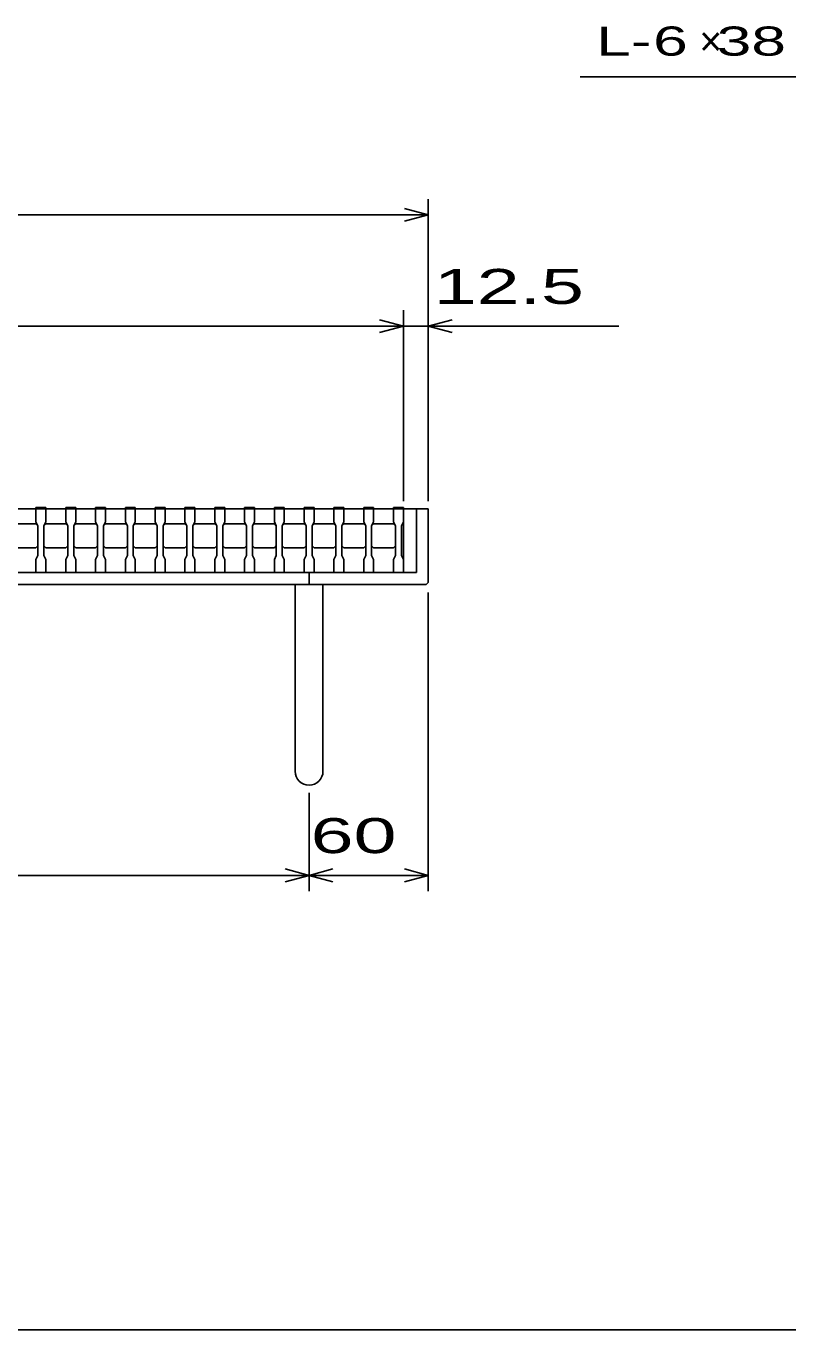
# Model space of a CAD drawing. Units: millimetres, scale not verified. Extents: x -1456 to 1385, y -1026 to 843.
# Drawn here: x -655 to -271, y -917 to -261 of the extents above; entities that cross this region are included whole.
import ezdxf
from ezdxf.enums import TextEntityAlignment as Align

# ---------------------------------------------------------------- set-up
doc = ezdxf.new("R2010")
doc.units = ezdxf.units.MM
doc.header["$LTSCALE"] = 8
for name, color, linetype, lineweight in [('0_2', 150, 'Continuous', 25), ('16', 3, 'Continuous', 25), ('19', 6, 'Continuous', 25), ('22', 4, 'Continuous', 25)]:
    doc.layers.add(name, color=color, linetype=linetype, lineweight=lineweight)
doc.styles.add('ベクトル', font='')
doc.styles.get('ベクトル').set_extended_font_data('ベクトル')

msp = doc.modelspace()

# ---------------------------------------------------------------- linework, layer by layer
at = {"layer": '0_2'}
msp.add_line((1384.8, -917.2), (-1383.2, -917.2), dxfattribs=at)
at = {"layer": '16'}
for p, q in [((-1010, -504), (-465, -504)), ((-650, -504), (-650, -503.3)), ((-650, -503.3), (-645, -503.3)), ((-645, -504), (-650, -504)), ((-650, -504), (-650, -510.5)), ((-645, -503.3), (-645, -504)), ((-645, -510.5), (-645, -504)), ((-635, -504), (-635, -503.3)), ((-635, -503.3), (-630, -503.3)), ((-630, -504), (-635, -504)), ((-635, -504), (-635, -510.5)), ((-630, -503.3), (-630, -504)), ((-630, -510.5), (-630, -504)), ((-620, -504), (-620, -503.3)), ((-620, -503.3), (-615, -503.3)), ((-615, -504), (-620, -504)), ((-620, -504), (-620, -510.5)), ((-615, -503.3), (-615, -504)), ((-615, -510.5), (-615, -504)), ((-605, -504), (-605, -503.3)), ((-605, -503.3), (-600, -503.3)), ((-600, -504), (-605, -504)), ((-605, -504), (-605, -510.5)), ((-600, -503.3), (-600, -504)), ((-600, -510.5), (-600, -504)), ((-590, -504), (-590, -503.3)), ((-590, -503.3), (-585, -503.3)), ((-585, -504), (-590, -504)), ((-590, -504), (-590, -510.5)), ((-585, -503.3), (-585, -504)), ((-585, -510.5), (-585, -504)), ((-575, -504), (-575, -503.3)), ((-575, -503.3), (-570, -503.3)), ((-570, -504), (-575, -504)), ((-575, -504), (-575, -510.5)), ((-570, -503.3), (-570, -504)), ((-570, -510.5), (-570, -504)), ((-560, -504), (-560, -503.3)), ((-560, -503.3), (-555, -503.3)), ((-555, -504), (-560, -504)), ((-560, -504), (-560, -510.5)), ((-555, -503.3), (-555, -504)), ((-555, -510.5), (-555, -504)), ((-545, -504), (-545, -503.3)), ((-545, -503.3), (-540, -503.3)), ((-540, -504), (-545, -504)), ((-545, -504), (-545, -510.5)), ((-540, -503.3), (-540, -504)), ((-540, -510.5), (-540, -504)), ((-530, -504), (-530, -503.3)), ((-530, -503.3), (-525, -503.3)), ((-525, -504), (-530, -504)), ((-530, -504), (-530, -510.5)), ((-525, -503.3), (-525, -504)), ((-525, -510.5), (-525, -504)), ((-515, -504), (-515, -503.3)), ((-515, -503.3), (-510, -503.3)), ((-510, -504), (-515, -504)), ((-515, -504), (-515, -510.5)), ((-510, -503.3), (-510, -504)), ((-510, -510.5), (-510, -504)), ((-500, -504), (-500, -503.3)), ((-500, -503.3), (-495, -503.3)), ((-495, -504), (-500, -504)), ((-500, -504), (-500, -510.5)), ((-495, -503.3), (-495, -504)), ((-495, -510.5), (-495, -504)), ((-485, -504), (-485, -503.3)), ((-485, -503.3), (-480, -503.3)), ((-480, -504), (-485, -504)), ((-485, -504), (-485, -510.5)), ((-480, -503.3), (-480, -504)), ((-480, -510.5), (-480, -504)), ((-470, -504), (-470, -503.3)), ((-470, -503.3), (-465, -503.3)), ((-465, -504), (-470, -504)), ((-470, -504), (-470, -510.5)), ((-465, -503.3), (-465, -504)), ((-465, -510.5), (-465, -504)), ((-465, -536), (-465, -504)), ((-660, -511.5), (-650, -511.5)), ((-650, -510.5), (-649, -512.5)), ((-650, -511.5), (-649, -512.5)), ((-646, -512.5), (-645, -510.5)), ((-646, -512.5), (-645, -511.5)), ((-645, -511.5), (-635, -511.5)), ((-635, -510.5), (-634, -512.5)), ((-635, -511.5), (-634, -512.5)), ((-631, -512.5), (-630, -510.5)), ((-631, -512.5), (-630, -511.5)), ((-630, -511.5), (-620, -511.5)), ((-620, -510.5), (-619, -512.5)), ((-620, -511.5), (-619, -512.5)), ((-616, -512.5), (-615, -510.5)), ((-616, -512.5), (-615, -511.5)), ((-615, -511.5), (-605, -511.5)), ((-605, -510.5), (-604, -512.5)), ((-605, -511.5), (-604, -512.5)), ((-601, -512.5), (-600, -510.5)), ((-601, -512.5), (-600, -511.5)), ((-600, -511.5), (-590, -511.5)), ((-590, -510.5), (-589, -512.5)), ((-590, -511.5), (-589, -512.5)), ((-586, -512.5), (-585, -510.5)), ((-586, -512.5), (-585, -511.5)), ((-585, -511.5), (-575, -511.5)), ((-575, -510.5), (-574, -512.5)), ((-575, -511.5), (-574, -512.5)), ((-571, -512.5), (-570, -510.5)), ((-571, -512.5), (-570, -511.5)), ((-570, -511.5), (-560, -511.5)), ((-560, -510.5), (-559, -512.5)), ((-560, -511.5), (-559, -512.5)), ((-556, -512.5), (-555, -510.5)), ((-556, -512.5), (-555, -511.5)), ((-555, -511.5), (-545, -511.5)), ((-545, -510.5), (-544, -512.5)), ((-545, -511.5), (-544, -512.5)), ((-541, -512.5), (-540, -510.5)), ((-541, -512.5), (-540, -511.5)), ((-540, -511.5), (-530, -511.5)), ((-530, -510.5), (-529, -512.5)), ((-530, -511.5), (-529, -512.5)), ((-526, -512.5), (-525, -510.5)), ((-526, -512.5), (-525, -511.5)), ((-525, -511.5), (-515, -511.5)), ((-515, -510.5), (-514, -512.5)), ((-515, -511.5), (-514, -512.5)), ((-511, -512.5), (-510, -510.5)), ((-511, -512.5), (-510, -511.5)), ((-510, -511.5), (-500, -511.5)), ((-500, -510.5), (-499, -512.5)), ((-500, -511.5), (-499, -512.5)), ((-496, -512.5), (-495, -510.5)), ((-496, -512.5), (-495, -511.5)), ((-495, -511.5), (-485, -511.5)), ((-485, -510.5), (-484, -512.5)), ((-485, -511.5), (-484, -512.5)), ((-481, -512.5), (-480, -510.5)), ((-481, -512.5), (-480, -511.5)), ((-480, -511.5), (-470, -511.5)), ((-470, -510.5), (-469, -512.5)), ((-470, -511.5), (-469, -512.5)), ((-466, -512.5), (-465, -510.5)), ((-649, -512.5), (-649, -527.5)), ((-646, -527.5), (-646, -512.5)), ((-634, -512.5), (-634, -527.5)), ((-631, -527.5), (-631, -512.5)), ((-619, -512.5), (-619, -527.5)), ((-616, -527.5), (-616, -512.5)), ((-604, -512.5), (-604, -527.5)), ((-601, -527.5), (-601, -512.5)), ((-589, -512.5), (-589, -527.5)), ((-586, -527.5), (-586, -512.5)), ((-574, -512.5), (-574, -527.5)), ((-571, -527.5), (-571, -512.5)), ((-559, -512.5), (-559, -527.5)), ((-556, -527.5), (-556, -512.5)), ((-544, -512.5), (-544, -527.5)), ((-541, -527.5), (-541, -512.5)), ((-529, -512.5), (-529, -527.5)), ((-526, -527.5), (-526, -512.5)), ((-514, -512.5), (-514, -527.5)), ((-511, -527.5), (-511, -512.5)), ((-499, -512.5), (-499, -527.5)), ((-496, -527.5), (-496, -512.5)), ((-484, -512.5), (-484, -527.5)), ((-481, -527.5), (-481, -512.5)), ((-469, -512.5), (-469, -527.5)), ((-466, -527.5), (-466, -512.5)), ((-650, -523.5), (-660, -523.5)), ((-649, -522.5), (-650, -523.5)), ((-645, -523.5), (-646, -522.5)), ((-635, -523.5), (-645, -523.5)), ((-634, -522.5), (-635, -523.5)), ((-630, -523.5), (-631, -522.5)), ((-620, -523.5), (-630, -523.5)), ((-619, -522.5), (-620, -523.5)), ((-615, -523.5), (-616, -522.5)), ((-605, -523.5), (-615, -523.5)), ((-604, -522.5), (-605, -523.5)), ((-600, -523.5), (-601, -522.5)), ((-590, -523.5), (-600, -523.5)), ((-589, -522.5), (-590, -523.5)), ((-585, -523.5), (-586, -522.5)), ((-575, -523.5), (-585, -523.5)), ((-574, -522.5), (-575, -523.5)), ((-570, -523.5), (-571, -522.5)), ((-560, -523.5), (-570, -523.5)), ((-559, -522.5), (-560, -523.5)), ((-555, -523.5), (-556, -522.5)), ((-545, -523.5), (-555, -523.5)), ((-544, -522.5), (-545, -523.5)), ((-540, -523.5), (-541, -522.5)), ((-530, -523.5), (-540, -523.5)), ((-529, -522.5), (-530, -523.5)), ((-525, -523.5), (-526, -522.5)), ((-515, -523.5), (-525, -523.5)), ((-514, -522.5), (-515, -523.5)), ((-510, -523.5), (-511, -522.5)), ((-500, -523.5), (-510, -523.5)), ((-499, -522.5), (-500, -523.5)), ((-495, -523.5), (-496, -522.5)), ((-485, -523.5), (-495, -523.5)), ((-484, -522.5), (-485, -523.5)), ((-480, -523.5), (-481, -522.5)), ((-470, -523.5), (-480, -523.5)), ((-469, -522.5), (-470, -523.5)), ((-649, -527.5), (-650, -529.5)), ((-650, -529.5), (-650, -536)), ((-645, -529.5), (-646, -527.5)), ((-645, -536), (-645, -529.5)), ((-634, -527.5), (-635, -529.5)), ((-635, -529.5), (-635, -536)), ((-630, -529.5), (-631, -527.5)), ((-630, -536), (-630, -529.5)), ((-619, -527.5), (-620, -529.5)), ((-620, -529.5), (-620, -536)), ((-615, -529.5), (-616, -527.5)), ((-615, -536), (-615, -529.5)), ((-604, -527.5), (-605, -529.5)), ((-605, -529.5), (-605, -536)), ((-600, -529.5), (-601, -527.5)), ((-600, -536), (-600, -529.5)), ((-589, -527.5), (-590, -529.5)), ((-590, -529.5), (-590, -536)), ((-585, -529.5), (-586, -527.5)), ((-585, -536), (-585, -529.5)), ((-574, -527.5), (-575, -529.5)), ((-575, -529.5), (-575, -536)), ((-570, -529.5), (-571, -527.5)), ((-570, -536), (-570, -529.5)), ((-559, -527.5), (-560, -529.5)), ((-560, -529.5), (-560, -536)), ((-555, -529.5), (-556, -527.5)), ((-555, -536), (-555, -529.5)), ((-544, -527.5), (-545, -529.5)), ((-545, -529.5), (-545, -536)), ((-540, -529.5), (-541, -527.5)), ((-540, -536), (-540, -529.5)), ((-529, -527.5), (-530, -529.5)), ((-530, -529.5), (-530, -536)), ((-525, -529.5), (-526, -527.5)), ((-525, -536), (-525, -529.5)), ((-514, -527.5), (-515, -529.5)), ((-515, -529.5), (-515, -536)), ((-510, -529.5), (-511, -527.5)), ((-510, -536), (-510, -529.5)), ((-499, -527.5), (-500, -529.5)), ((-500, -529.5), (-500, -536)), ((-495, -529.5), (-496, -527.5)), ((-495, -536), (-495, -529.5)), ((-484, -527.5), (-485, -529.5)), ((-485, -529.5), (-485, -536)), ((-480, -529.5), (-481, -527.5)), ((-480, -536), (-480, -529.5)), ((-469, -527.5), (-470, -529.5)), ((-470, -529.5), (-470, -536)), ((-465, -529.5), (-466, -527.5)), ((-465, -536), (-465, -529.5)), ((-1010, -536), (-465, -536)), ((-650, -536), (-645, -536)), ((-635, -536), (-630, -536)), ((-620, -536), (-615, -536)), ((-605, -536), (-600, -536)), ((-590, -536), (-585, -536)), ((-575, -536), (-570, -536)), ((-560, -536), (-555, -536)), ((-545, -536), (-540, -536)), ((-530, -536), (-525, -536)), ((-515, -536), (-510, -536)), ((-500, -536), (-495, -536)), ((-485, -536), (-480, -536)), ((-470, -536), (-465, -536))]:
    msp.add_line(p, q, dxfattribs=at)
at = {"layer": '19'}
for p, q in [((-452.5, -504), (-465, -504)), ((-458.5, -504), (-458.5, -536)), ((-452.5, -541), (-452.5, -504)), ((-458.5, -536), (-1016.5, -536)), ((-512.5, -536), (-512.5, -542)), ((-1021.5, -542), (-453.5, -542)), ((-519.5, -542), (-519.5, -636)), ((-505.5, -636), (-505.5, -542)), ((-453.5, -542), (-452.5, -541))]:
    msp.add_line(p, q, dxfattribs=at)
msp.add_arc((-512.5, -636), 7, 180, 0, dxfattribs=at)
at = {"layer": '22'}
for p, q in [((-376, -286.5), (-216, -286.5)), ((-452.5, -356), (-464.5, -352.8)), ((-452.5, -500), (-452.5, -348)), ((-1022.5, -356), (-452.5, -356)), ((-464.5, -359.2), (-452.5, -356)), ((-465, -500), (-465, -404)), ((-452.5, -500), (-452.5, -404)), ((-1010, -412), (-465, -412)), ((-465, -412), (-477, -408.8)), ((-477, -415.2), (-465, -412)), ((-465, -412), (-452.5, -412)), ((-452.5, -412), (-440.5, -408.8)), ((-440.5, -415.2), (-452.5, -412)), ((-452.5, -412), (-356.5, -412)), ((-452.5, -696.4), (-452.5, -546)), ((-512.5, -696.4), (-512.5, -646.8)), ((-962.5, -688.4), (-512.5, -688.4)), ((-512.5, -688.4), (-524.5, -685.2)), ((-524.5, -691.6), (-512.5, -688.4)), ((-512.5, -688.4), (-500.5, -685.2)), ((-500.5, -691.6), (-512.5, -688.4)), ((-512.5, -688.4), (-452.5, -688.4)), ((-452.5, -688.4), (-464.5, -685.2)), ((-464.5, -691.6), (-452.5, -688.4))]:
    msp.add_line(p, q, dxfattribs=at)

# ---------------------------------------------------------------- texts
at = {"layer": '22', "color": 2, "style": 'ベクトル'}
for s, height, width, p in [('L-', 14.66, 1.6, (-368, -268.5)), (' 6 ', 14.66, 1.6, (-348, -268.5)), (' 38 ', 14.66, 1.6, (-316, -268.5)), (' 12.5 ', 17.6, 1.65, (-460.5, -392)), (' 60 ', 17.6, 1.65, (-522.5, -668.4))]:
    msp.add_text(s, height=height, dxfattribs=dict(at, width=width)).set_placement(p, align=Align.MIDDLE_LEFT)
msp.add_text('×', height=14.66, dxfattribs=at).set_placement((-316, -268.5), align=Align.MIDDLE_LEFT)

doc.saveas('drawing.dxf')
